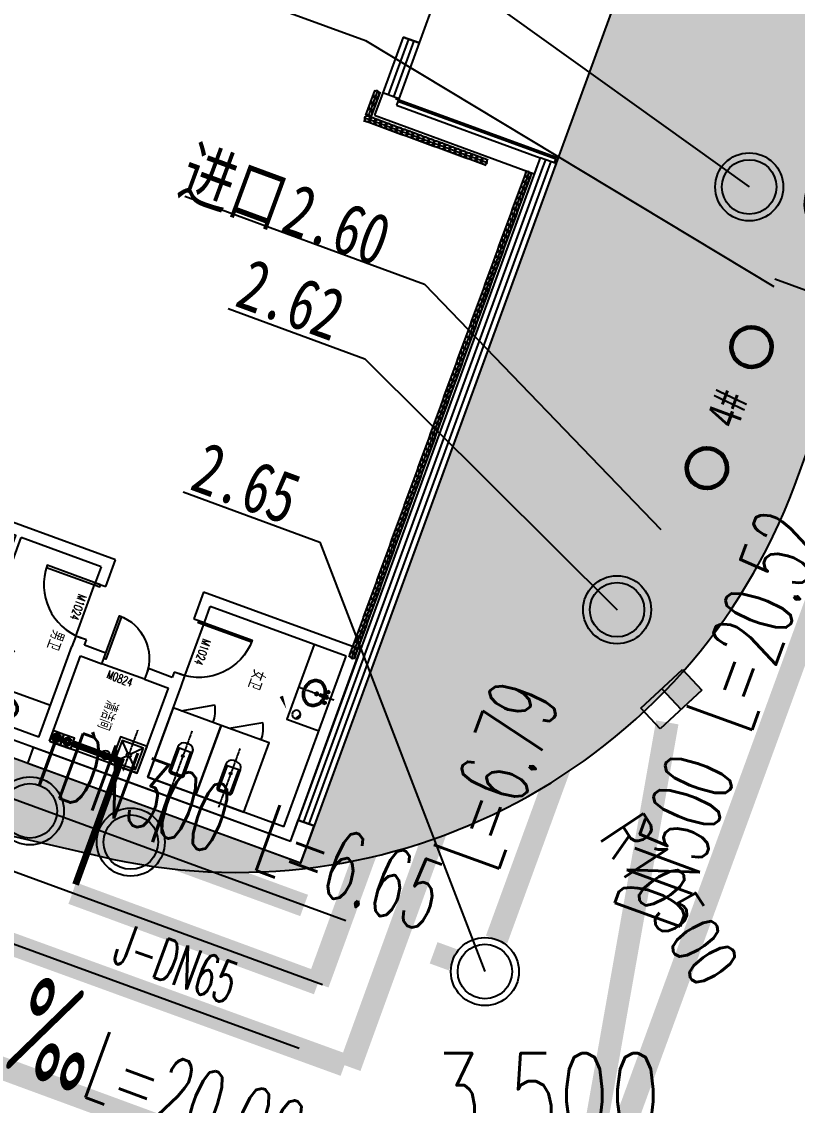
# Model space of a CAD drawing. Extents: x -111898 to 889894, y -2 to 1194865.
# Drawn here: x 646713 to 660393, y 741562 to 760664 of the extents above; entities that cross this region are included whole.
import ezdxf

# ---------------------------------------------------------------- set-up
doc = ezdxf.new("R2010")
doc.units = 0
doc.header["$LTSCALE"] = 10
doc.header["$MEASUREMENT"] = 0
for name, pattern in [('10平面$1$DOTE', [2.4200000000000004, 2, -0.2, 0.02, -0.2]), ('CONTINOUS', [0]), ('DASH', [0.35, 0.25, -0.1]), ('DOTE', [2.4200000000000004, 2, -0.2, 0.02, -0.2])]:
    doc.linetypes.add(name, pattern=pattern)
doc.layers.get('Defpoints').update_dxf_attribs({"color": 210})
for name, color, linetype in [('0-WALL', 252, 'Continuous'), ('1-单体污水', 50, 'Continuous'), ('10平面$0$A-HRAIL', 173, 'Continuous'), ('10平面$1$A-AXIS-DOTE', 14, '10平面$1$DOTE'), ('A-AXIS-DOTE', 14, 'DOTE'), ('A-AXIS-SYMB', 3, 'Continuous'), ('A-HRAIL', 173, 'Continuous'), ('A-LIN-V', 9, 'Continuous'), ('A-TEXT', 61, 'Continuous'), ('A-WC', 223, 'Continuous'), ('A-WINDOW', 140, 'Continuous'), ('AS-WALL', 40, 'Continuous'), ('EQUIP_消火栓', 7, 'Continuous'), ('FM_ZF消防', 1, 'Continuous'), ('Gps-ZF雨水', 4, 'TG_Y'), ('TEXT_污水', 2, 'Continuous'), ('TEXT_给水', 3, 'Continuous'), ('TEXT_雨水', 4, 'Continuous'), ('TWT_雨水口', 4, 'Continuous'), ('WALL', 252, 'Continuous'), ('WELL_污水', 2, 'Continuous'), ('建-门', 4, 'Continuous'), ('建-门窗编号', 7, 'Continuous'), ('污水标高', 2, 'Continuous')]:
    doc.layers.add(name, color=color, linetype=linetype)
for name, color, linetype, lineweight in [('GPS-ZF污水', 2, 'TG_W', 60), ('GPS-ZF消防', 1, 'TG_X', 60), ('GPS-ZF给水', 3, 'TG_J', 60), ('LG-ZF污水', 2, 'Continuous', 60), ('LG-ZF给水', 3, 'Continuous', 60)]:
    doc.layers.add(name, color=color, linetype=linetype, lineweight=lineweight)
doc.styles.add('-宋体', font='', dxfattribs={"width": 0.75})
doc.styles.add('_TCH_DIM', font='SIMPLEX.shx', dxfattribs={"width": 0.75, "bigfont": 'hztxt.shx'})
doc.styles.add('_TCH_DIM_T3', font='SIMPLEX', dxfattribs={"width": 0.7058823529411765, "bigfont": 'GBCBIG'})
doc.styles.add('_TCH_WINDOW', font='SIMPLEX', dxfattribs={"height": 3.5, "bigfont": 'GBCBIG'})
doc.styles.add('_TWT_PIPEDN', font='SIMPLEX', dxfattribs={"width": 0.6, "height": 3, "bigfont": 'HZTXT'})
doc.styles.add('A-STANDARD', font='SIMPLEX', dxfattribs={"bigfont": 'GBCBIG'})
doc.styles.add('A-WIN-LABEL', font='SIMPLEX', dxfattribs={"bigfont": 'GBCBIG'})
doc.styles.add('TG_LINETYPE', font='SIMPLEX', dxfattribs={"width": 0.8, "height": 3.5, "bigfont": 'HZTXT'})
doc.styles.get('-宋体').set_extended_font_data('SimSun')
doc.linetypes.add('TG_J', pattern='A,2,-0.3,["J",TG_LINETYPE,S=0.1,R=0,X=-0.23,Y=-0.15],0', length=2.3)
doc.linetypes.add('TG_W', pattern='A,2,-0.3,["W",TG_LINETYPE,S=0.1,R=0,X=-0.23,Y=-0.15],0', length=2.3)
doc.linetypes.add('TG_WX', pattern='A,3,-0.6,["WX",TG_LINETYPE,S=0.1,R=0,X=-0.52,Y=-0.15],0', length=3.6)
doc.linetypes.add('TG_X', pattern='A,5,-0.3,["X",TG_LINETYPE,S=0.1,R=0,X=-0.23,Y=-0.15],0', length=5.3)
doc.linetypes.add('TG_Y', pattern='A,2,-0.3,["Y",TG_LINETYPE,S=0.1,R=0,X=-0.25,Y=-0.15],0', length=2.3)
doc.dimstyles.new('_TCH_ARCH&&450', dxfattribs={"dimtxt": 1338.75, "dimasz": 450, "dimexe": 450, "dimexo": 450, "dimgap": 568.1250000000001, "dimtad": 1, "dimdec": 1, "dimlfac": 0.001, "dimzin": 0, "dimdsep": 46, "dimtxsty": '_TCH_DIM_T3', "dimblk": 'ARCHTICK', "dimcen": 0.09, "dimclrt": 7, "dimazin": 2, "dimtfac": 1, "dimtdec": 1, "dimtix": 1, "dimtmove": 2, "dimatfit": 3, "dimfxl": 0, "dimtolj": 1, "dimtzin": 0, "dimarcsym": 0})

# ---------------------------------------------------------------- blocks, each defined once
blk = doc.blocks.new('清洁间')
at = {"layer": 'A-AXIS-DOTE', "linetype": 'DASH'}
blk.add_lwpolyline([(2044570.960510334, 1694019.783519612), (2045330.960510334, 1694019.783519612)], dxfattribs=at)
at = {"layer": 'A-WC'}
for points in [[(2045106.132982434, 1693769.783519275), (2045106.132982434, 1694269.783519275), (2044606.132982434, 1694269.783519275), (2044606.132982434, 1693769.783519275)], [(2045056.132982434, 1693819.783519275), (2045056.132982434, 1694219.783519275), (2044656.132982434, 1694219.783519275), (2044656.132982434, 1693819.783519275)]]:
    blk.add_lwpolyline(points, close=True, dxfattribs=at)
for points in [[(2044827.848711186, 1694048.067790522), (2044656.132982434, 1694219.783519275)], [(2044884.417253681, 1694048.067790522), (2045056.132982434, 1694219.783519275)], [(2044656.132982434, 1693819.783519275), (2044827.848711186, 1693991.499248027)], [(2045056.132982434, 1693819.783519275), (2044884.417253681, 1693991.499248027)]]:
    blk.add_lwpolyline(points, dxfattribs=at)
blk.add_circle((2044856.132982434, 1694019.783519275), 40.00000000000001, dxfattribs=at)
blk = doc.blocks.new('厕卫')
at = {"layer": 'A-AXIS-DOTE', "linetype": 'DASH'}
blk.add_line((50, -823.114372253418), (50, 271.885627746582), dxfattribs=at)
at = {"layer": 'A-WC'}
for p, q in [((-59.78343963623047, -40), (-59.78343963623047, -469.6564288139343)), ((149.7834396362305, -30), (-49.78343963623047, -30)), ((159.7834396362305, -469.6564288139343), (159.7834396362305, -40)), ((189.7834396362305, -469.6564288139343), (-89.78343963623047, -469.6564288139343)), ((350, -1097.23339176178), (-169.6152420043945, -1397.23339176178))]:
    blk.add_line(p, q, dxfattribs=at)
blk.add_lwpolyline([(-400, 202.7666082382202), (-400, -1097.23339176178), (500, -1097.23339176178), (500, 202.7666082382202)], close=True, dxfattribs=at)
blk.add_lwpolyline([(189.7834396362305, -40, 0.4142135623730951), (149.7834396362305, 0), (-49.78343963623047, 0, 0.4142135623730951), (-89.78343963623047, -40), (-89.78343963623047, -479.6564288139343, 0.4142135623730951), (20.21656036376953, -589.6564288139343), (79.78343963623047, -589.6564288139343, 0.4142135623730903), (189.7834396362305, -479.6564288139343)], format="xyb", close=True, dxfattribs=at)
blk.add_circle((50, -358.6146011352539), 20, dxfattribs=at)
for centre, radius, start, end in [((-49.78343963623047, -40), 10, 90, 180), ((149.7834396362305, -40), 10, 0, 90), ((350, -1097.23339176178), 599.9999999999995, 180, 209.9998831151044)]:
    blk.add_arc(centre, radius, start, end, dxfattribs=at)
for p in [(50, 0), (50, -358.6146011352539)]:
    blk.add_point(p, dxfattribs=at)
blk = doc.blocks.new('$lvtry$00000224')
at = {"color": 0}
for p, q in [((-362.5000001189765, -1.369509844441253e-06), (-362.5000001189765, -300.0000013695098)), ((-337.5000001189765, -1.369509845972061e-06), (-362.5000001189765, -1.369509844441253e-06)), ((-337.5000001189765, -1.369509845972061e-06), (-337.5000001189765, -300.0000013695098)), ((337.4999998810235, -1.369509844441253e-06), (337.4999998810235, -300.0000013695098)), ((362.4999998810235, -1.369509845972061e-06), (337.4999998810235, -1.369509844441253e-06)), ((362.4999998810235, -1.369509845972061e-06), (362.4999998810235, -300.0000013695098)), ((-337.5000001189765, -300.0000013695098), (-362.5000001189765, -300.0000013695098)), ((362.4999998810235, -300.0000013695098), (337.4999998810235, -300.0000013695098))]:
    blk.add_line(p, q, dxfattribs=at)
at = {"color": 0, "elevation": 1e-08}
blk.add_lwpolyline([(-205, -130.6921668672003), (-205, 0), (205, 0), (205, -130.6921668676659, 0.2680681872429386), (50.76696929242462, -263.4628327437676, -0.3177651244820785), (-5.727633833885193e-08, -299.6467267489061, -0.3177651238976431), (-50.76696929195896, -263.4628327442333, 0.2680681872434905)], format="xyb", close=True, dxfattribs=at)
at = {"color": 0}
blk.add_circle((0, -181.622158779297, 1e-08), 20, dxfattribs=at)
for centre, radius, start, end in [((-152.1659696591087, -115.0054347957484, 1e-08), 10, 114.1083874687021, 248.1393961379835), ((5.09339536074549, -466.4251228258945, 1e-08), 395.0016948295107, 66.66751465096227, 114.1083874687021), ((-242.8073158459738, -340.9316236418672, 1e-08), 233.4306809856922, 19.26394190434416, 68.13939613798351), ((242.8073158459738, -340.9316236418672, 1e-08), 233.4306809856917, 110.4941076083355, 160.7360580956559), ((157.579544424545, -112.9081085743383, 1e-08), 10, 290.4941076083355, 66.66751465096227), ((0.2095041857101023, -256, 1e-08), 23.99999999999859, 199.2639419043441, 269.499839251993), ((-0.2095041857101023, -256, 1e-08), 24.00000000000079, 270.500160748007, 340.7360580956558)]:
    blk.add_arc(centre, radius, start, end, dxfattribs=at)
blk.add_point((0, -181.622158779297, 1e-08), dxfattribs=at)
at = {"layer": 'A-AXIS-DOTE'}
blk.add_lwpolyline([(-1.327134668827057e-07, 152.6724720913917), (-1.327134668827057e-07, -367.3275279086083)], dxfattribs=at)
blk = doc.blocks.new('小便器')
at = {"layer": 'A-WC', "xscale": -1, "rotation": 89.99999999999999}
blk.add_blockref('$lvtry$00000224', (2044606.132980346, 1695653.609367371), dxfattribs=at)
blk = doc.blocks.new('45345')
at = {"layer": 'A-WC'}
h = blk.add_hatch(dxfattribs=at)
h.set_pattern_fill('ANSI31', color=256, scale=10, angle=7.69694232914171e-13)
h.set_pattern_definition([(30.00000000072439, (40598742844.53468, 3385776346.450553), (-7.937500000173811, 13.74815328497761), [])])
edge = h.paths.add_edge_path()
edge.add_arc((40598742441.34776, 3385774511.717568), 50, 0, 360)
blk.add_circle((40598742441.34776, 3385774511.717568), 50, dxfattribs=at)
blk = doc.blocks.new('343243')
at = {"layer": '10平面$1$A-AXIS-DOTE'}
blk.add_lwpolyline([(-137039.1845359175, 783549.9999155595), (-137039.1845291465, 784209.9999155595)], dxfattribs=at)
at = {"layer": 'A-WC'}
for p, q in [((-137084.2437445717, 783874.9999160218), (-136994.125320595, 783874.9999150973)), ((-137070.6291553337, 783706.5430113167), (-137055.8879810546, 783814.2154559261)), ((-137064.1845347106, 783667.647857158), (-137055.8879810546, 783814.2154559261)), ((-137056.3608064828, 783804.1132499352), (-137022.0082601383, 783804.1132495828)), ((-137055.8879810546, 783814.2154559261), (-137022.4810853592, 783814.2154555834)), ((-137039.1845330456, 783829.9407035712), (-137039.1845321211, 783920.0591275479)), ((-137014.1845347106, 783667.6478566449), (-137022.4810853592, 783814.2154555834)), ((-137007.7399132893, 783706.5430106715), (-137022.4810853592, 783814.2154555834)), ((-137175.6989661359, 783693.99991696), (-137102.6701027446, 783693.9999162109)), ((-137139.1845348148, 783657.4854848898), (-137139.1845340656, 783730.5143482811)), ((-137064.1845347106, 783667.647857158), (-137070.6291553337, 783706.5430113167)), ((-137064.1845347106, 783667.647857158), (-137014.1845347106, 783667.6478566449)), ((-137063.069927619, 783687.3385976467), (-137015.2991413982, 783687.3385971566)), ((-137014.1845347106, 783667.6478566449), (-137007.7399132893, 783706.5430106715)), ((-136975.6989661359, 783693.9999149082), (-136902.6701027446, 783693.9999141591)), ((-136939.1845348148, 783657.485482838), (-136939.1845340656, 783730.5143462293))]:
    blk.add_line(p, q, dxfattribs=at)
for points in [[(-137068.5861527328, 783721.4655052931, -0.05503366445282638), (-137132.052788923, 783734.964308203, -0.0888493983857469), (-137208.3990421116, 783776.3516643569, -0.1049875008758899), (-137263.2745701811, 783843.1668952166, -0.1201703710503755), (-137282.0112499413, 783919.9999180507, -0.120170371050088), (-137263.2745686047, 783996.8329405003, -0.1049875008761855), (-137208.3990391642, 784063.6481702342, -0.08884939838595049), (-137132.0527851261, 784105.0355248217, -0.08005155327522542), (-137039.1845300698, 784119.9999155595, -0.08005155327514211)], [(-137064.5138742414, 783751.2102306456, -0.05606644776381915), (-137122.6293239315, 783763.445851482, -0.08884939838590888), (-137189.6757487428, 783799.7917643017, -0.1049875008761085), (-137236.6424184022, 783856.9773438561, -0.1201703710500949), (-137252.0112499413, 783919.9999177429, -0.1201703710501435), (-137236.642417109, 783983.0224913144, -0.1049875008761313), (-137189.6757462764, 784040.2080699052, -0.08884939838588762), (-137122.6293207193, 784076.5539813492, -0.08005155327528395), (-137039.1845303776, 784089.9999155595, -0.08005155327526944)], [(-137039.1845300698, 784119.9999155595, -0.08005155327514211), (-136946.3162753206, 784105.0355229162, -0.08884939838606445), (-136869.9700221316, 784063.6481667622, -0.1049875008760499), (-136815.0944940622, 783996.8329359024, -0.120170371050193), (-136796.357814302, 783919.9999130684, -0.1201703710501875), (-136815.0944956387, 783843.1668906187, -0.1049875008760622), (-136869.9700250791, 783776.3516608849, -0.08884939838584911), (-136946.316279117, 783734.9643062975, -0.05503366445274368), (-137009.7829155841, 783721.4655046898, -0.0800515532754416)], [(-137039.1845303776, 784089.9999155595, -0.08005155327526944), (-136955.7397403118, 784076.5539796371, -0.0888493983858896), (-136888.6933155005, 784040.2080668174, -0.1049875008761153), (-136841.7266458411, 783983.022487263, -0.1201703710501367), (-136826.357814302, 783919.9999133762, -0.1201703710501367), (-136841.7266471343, 783856.9773398046, -0.1049875008761155), (-136888.6933179669, 783799.7917612139, -0.08884939838591054), (-136955.7397435241, 783763.4458497699, -0.05606644776380701), (-137013.8551934652, 783751.2102301259, -0.08005155327530532)]]:
    blk.add_lwpolyline(points, format="xyb", dxfattribs=at)
for centre, radius in [((-137039.1845325833, 783874.9999155595), 30), ((-137039.1845325833, 783874.9999155595), 20), ((-137139.1845344402, 783693.9999165855), 25), ((-137139.1845344402, 783693.9999165855), 15), ((-136939.1845344402, 783693.9999145336), 25), ((-136939.1845344402, 783693.9999145336), 15)]:
    blk.add_circle(centre, radius, dxfattribs=at)
for centre, start, end in [((-137040.368334685, 783694.7285667062), 80.52522821089455, 279.4747706136177), ((-137038.0007341804, 783694.7285666818), 260.5252282108945, 99.47477061338024)]:
    blk.add_arc(centre, 7.191400878313289, start, end, dxfattribs=at)
blk = doc.blocks.new('*U6293')
at = {"color": 0}
blk.add_lwpolyline([(500, 0), (499.9999999999999, 1000), (459.9999999999999, 1000), (460, 0)], close=True, dxfattribs=at)
blk.add_arc((500, 0), 1000, 90, 180, dxfattribs=at)
blk = doc.blocks.new('*U6292')
at = {"color": 0, "xscale": 0.001, "yscale": 0.001, "zscale": 0.001}
blk.add_blockref('*U6293', (0, 0), dxfattribs=at)
blk = doc.blocks.new('*U6295')
at = {"color": 0}
blk.add_lwpolyline([(400, 0), (399.9999999999999, 800), (359.9999999999999, 800), (360, 0)], close=True, dxfattribs=at)
blk.add_arc((400, 0), 800, 90, 180, dxfattribs=at)
blk = doc.blocks.new('*U6294')
at = {"color": 0, "xscale": 0.00125, "yscale": 0.00125, "zscale": 0.00125}
blk.add_blockref('*U6295', (0, 0), dxfattribs=at)
blk = doc.blocks.new('G$CA7A27C8F')
at = {"layer": 'A-AXIS-DOTE'}
blk.add_lwpolyline([(2222.231308657676, -4362.886692044791), (1702.231308657676, -4362.886692044907)], dxfattribs=at)
at = {"layer": 'A-AXIS-SYMB'}
for points in [[(-426.2496871948242, 1047.113311767578, 0, 0, 0), (103.7503128051758, 1517.113311767578, 0, 64.00000000000001, 0), (-75.81472563242, 1357.876390888955, 0, 0, 0)], [(1309.565780897043, -1862.886688232422, 0, 0, 0), (1839.565780897043, -1392.886688232422, 0, 64.00000000000001, 0), (1660.000742459447, -1552.123609111045, 0, 0, 0)], [(363.7503128051758, -3082.886688232422, 0, 0, 0), (979.5657808970427, -3472.886688232422, 0, 64.00000000000001, 0), (776.8067526002984, -3344.478057509405, 0, 0, 0)]]:
    blk.add_lwpolyline(points, format="xyseb", dxfattribs=at)
at = {"layer": 'A-LIN-V'}
blk.add_line((2069.565788269159, 2187.11330986247), (-1130.434211730841, 2187.113309860972), dxfattribs=at)
at = {"layer": 'A-WC'}
for p, q in [((1469.585966636543, -3912.886690138839), (1469.560478822328, -2412.883340159431)), ((2069.558835196891, -4700.386692031054), (1769.558835196891, -4700.38669203117)), ((1769.558835196891, -4700.38669203117), (1769.558835196891, -4725.38669203117)), ((2069.558835196891, -4725.386692031054), (1769.558835196891, -4725.38669203117)), ((2069.558835196891, -4700.386692031054), (2069.558835196891, -4725.386692031054))]:
    blk.add_line(p, q, dxfattribs=at)
blk.add_lwpolyline([(-1130.434211730957, 1587.113309862791), (269.5657882689266, 1587.132366135484), (269.5657882688101, 2187.113309861859), (269.5657882688101, 2187.113309861859)], dxfattribs=at)
at = {"layer": 'A-WC', "elevation": 1e-08}
blk.add_lwpolyline([(1938.866669699084, -4567.886691912077), (2069.558836566284, -4567.886691912077), (2069.558836566168, -4157.886691912077), (1938.866669698502, -4157.886691912077, -0.2680681872429386), (1806.096003822517, -4312.119722619769, 0.3177651244820785), (1769.912109817378, -4362.88669196947, 0.3177651238976431), (1806.096003822051, -4413.653661204153, -0.2680681872434905)], format="xyb", close=True, dxfattribs=at)
at = {"layer": 'A-WC'}
blk.add_circle((1887.936677786987, -4362.886691912077, 1e-08), 20, dxfattribs=at)
for centre, radius, start, end in [((1728.627212924301, -4120.07937606622, 1e-08), 233.4306809856917, 289.2639419035189, 339.5058923854243), ((1956.650727991946, -4205.307147487532, 1e-08), 10, 23.3324853471615, 159.5058923854243), ((1603.13371374039, -4357.793296551448, 1e-08), 395.0016948295107, 335.8916125320589, 23.3324853471615), ((1813.558836566284, -4363.096196097904, 1e-08), 24.00000000000079, 109.263941903519, 179.4998392519348), ((1813.558836566284, -4362.677187726484, 1e-08), 23.99999999999859, 180.5001607480652, 250.736058096481), ((1728.627212924417, -4605.694007758168, 1e-08), 233.4306809856922, 21.86060386124268, 70.73605809648107), ((1954.553401770536, -4515.052661571186, 1e-08), 10, 201.8606038612427, 335.8916125320589)]:
    blk.add_arc(centre, radius, start, end, dxfattribs=at)
blk.add_point((1887.936677786987, -4362.886691912077, 1e-08), dxfattribs=at)
at = {"layer": 'AS-WALL'}
for p, q in [((-1330.434211730957, 2387.113311745808), (-1330.434211730957, 2287.113309863809)), ((-1130.434211730957, 2387.113311745808), (-1330.434211730957, 2387.113311745808)), ((-1130.434211730957, 2387.113311745808), (-1130.434211730959, 2387.113309863832)), ((2069.565788269034, 2387.113309865038), (-1130.434211730959, 2387.113309863832)), ((2069.565788269043, 2387.11331174511), (2069.565788269034, 2387.113309865038)), ((2269.565788269043, 2387.11331174511), (2069.565788269043, 2387.11331174511)), ((2269.565788269043, 2387.11331174511), (2269.565788269043, 2287.11330986509)), ((-1330.434211730957, 2287.113309863797), (-1330.434211730595, -562.8866901398067)), ((2069.565788269047, 2187.113309865038), (-1130.434211730944, 2187.113309863832)), ((-1130.434211730944, 2187.113309863832), (-1130.434211730621, -362.8866901397342)), ((2069.565788269047, 2187.113309865038), (2069.565788269155, -362.8866901385288)), ((2269.565788269043, 2287.11330986509), (2269.565788269159, -462.8866901386064)), ((-830.4342117309934, -362.886690139625), (-1130.434211730621, -362.8866901397342)), ((-830.4342117309205, -562.8866901396246), (-830.4342117309934, -362.886690139625)), ((369.5657882692394, -362.8866901391885), (169.5657882690066, -362.8866901392612)), ((169.5657882690066, -362.8866901392612), (169.5657882690793, -562.886690139261)), ((2069.565788269155, -362.8866901385288), (369.565788269237, -362.8866901391885)), ((-1330.434211730595, -562.8866901398067), (-830.4342117309205, -562.8866901396246)), ((169.5657882690793, -562.886690139261), (269.5657882692759, -562.8866901392246)), ((269.5657882692759, -562.8866901392246), (269.5657882692759, -1012.886690139072)), ((469.5657882692756, -1012.886690139072), (469.5657882692756, -562.8866901391494)), ((2069.565788269166, -562.8866901385286), (469.5657882692756, -562.8866901391494)), ((2069.565788269166, -562.8866901385286), (2069.565788269269, -2212.886690138645)), ((2269.565788269159, -462.8866901384899), (2269.565788269276, -2312.886690138606)), ((269.5657882692759, -1012.886690139072), (469.5657882692756, -1012.886690139072)), ((469.5657882692757, -1812.886690139072), (269.5657882692759, -1812.886690139072)), ((269.5657882692759, -1812.886690139072), (269.5657882692759, -2212.886690139341)), ((469.5657882692757, -2212.886690139266), (469.5657882692757, -1812.886690139072)), ((-1330.434211730724, -2212.886690139923), (-1330.434211730724, -3962.886692041531)), ((-830.4342117307602, -2212.886690139741), (-1330.434211730724, -2212.886690139923)), ((-830.4342117306874, -2412.886690139741), (-830.4342117307602, -2212.886690139741)), ((269.5657882692759, -2212.886690139341), (169.5657882692395, -2212.886690139378)), ((169.5657882692395, -2212.886690139378), (169.5657882693123, -2412.886690139378)), ((2069.565788269269, -2212.886690138645), (469.5657882692757, -2212.886690139266)), ((-1130.434211730724, -2412.886690139851), (-1130.434211730724, -3912.886692041497)), ((-1130.434211730724, -2412.886690139851), (-830.4342117306874, -2412.886690139741)), ((169.5657882693123, -2412.886690139378), (369.5657882693122, -2412.886690139305)), ((2069.565788269167, -2412.886690138645), (369.5657882693146, -2412.886690139305)), ((2069.565788269167, -2412.886690138645), (2069.565788269273, -3912.886692041564)), ((2269.565788269159, -2312.886690138606), (2269.565788269276, -3962.886692041531)), ((-1330.434211730724, -3962.886692041531), (-1330.434211730724, -7212.886692047624)), ((169.5657882678611, -3912.886692041036), (-1130.434211730724, -3912.886692041497)), ((169.5657882678965, -4012.886692041036), (169.5657882678611, -3912.886692041036)), ((2069.565788269273, -3912.886692041564), (1469.567178525713, -3912.886692041764)), ((1469.567178525746, -4012.886692041764), (1469.567178525713, -3912.886692041764)), ((2269.565788269276, -3962.886692041531), (2269.565788269396, -7212.886692046269)), ((169.5657882678965, -4012.886692041036), (-1130.434211730724, -4012.886692041496)), ((-1130.434211730724, -4012.886692041496), (-1130.434211730724, -7012.886692047547)), ((2069.565788269278, -4012.886692041563), (1469.567178525746, -4012.886692041764)), ((2069.565788269278, -4012.886692041563), (2069.565788269389, -7012.886692046342)), ((2069.565788269389, -7012.886692046342), (-1130.434211730724, -7012.886692047547)), ((2269.565788269396, -7212.886692046269), (-1330.434211730724, -7212.886692047624))]:
    blk.add_line(p, q, dxfattribs=at)
at = {"layer": '建-门'}
for p, q in [((169.5657882690066, -362.8866901392612), (-830.4342117309934, -362.8866901396249)), ((469.5657882692758, -1012.886690139072), (469.5657882692756, -1812.886690139072)), ((169.5657882693122, -2412.886690139378), (-830.4342117306878, -2412.886690139741))]:
    blk.add_line(p, q, dxfattribs=at)
for name, p, rotation in [('厕卫', (1865.893075353233, 1037.293541909545), 270), ('厕卫', (1865.893075353117, 137.2935419095447), 270), ('厕卫', (-927.667603493901, -4512.886692039785), 90), ('小便器', (2046675.691816469, 1690590.722675994), 180), ('厕卫', (-927.6676034936681, -5412.886692039785), 90), ('小便器', (2046675.69181647, 1689890.722675993), 180), ('厕卫', (-927.6676034934353, -6312.886692039669), 90), ('小便器', (2046675.691816471, 1689190.722675993), 180)]:
    blk.add_blockref(name, p, dxfattribs=dict(rotation=rotation))
at = {"layer": 'A-HRAIL', "rotation": 180}
blk.add_blockref('清洁间', (2046675.698791505, 1693206.896848202), dxfattribs=at)
at = {"layer": 'A-LIN-V', "xscale": -1.5, "yscale": 1.5, "zscale": 1.5}
for p in [(60898113796.5004, -5078660050.292404), (60898115621.07091, -5078662966.917957), (60898115231.50041, -5078665547.58466)]:
    blk.add_blockref('45345', p, dxfattribs=at)
at = {"layer": 'A-WINDOW'}
for p, rotation in [((-137369.6187464414, 785804.7611686691), 180), ((785699.5722886986, 133876.2995207682), 90)]:
    blk.add_blockref('343243', p, dxfattribs=dict(at, rotation=rotation))
at = {"layer": '建-门'}
ref = blk.add_blockref('*U6292', (-330.434211730957, -462.8866901394431), dxfattribs=dict(at, xscale=1000, yscale=-1000, zscale=199.9999999999999, rotation=180.0000000000208))
ref.add_attrib('A', 'M1024', (-563.7496871947972, -287.2616882325083), dxfattribs={"layer": '建-门窗编号', "ltscale": 500, "height": 148.75, "style": 'A-WIN-LABEL', "width": 0.7058823529411765})
ref = blk.add_blockref('*U6294', (369.5657882692758, -1412.886690139072), dxfattribs=dict(at, xscale=800, yscale=-800, zscale=199.9999999999998, rotation=270))
ref.add_attrib('A', 'M0824', (681.4407882692758, -1660.386690139072), dxfattribs={"layer": '建-门窗编号', "ltscale": 500, "height": 148.75, "rotation": 90, "style": 'A-WIN-LABEL', "width": 0.7058823529411765})
ref = blk.add_blockref('*U6292', (-330.4342117307242, -2312.88669013956), dxfattribs=dict(at, xscale=1000, yscale=1000, zscale=200, rotation=180.0000000000208))
ref.add_attrib('A', 'M1024', (-553.7496871947972, -2617.261688232508), dxfattribs={"layer": '建-门窗编号', "ltscale": 500, "height": 148.75, "style": 'A-WIN-LABEL', "width": 0.7058823529411765})
at = {"layer": 'A-TEXT', "style": '_TCH_WINDOW'}
for s, p in [('女卫', (-371.5466664809501, 733.3325865268707)), ('清洁间', (1027.988727568183, -1514.808425423806)), ('男卫', (191.0177637401503, -2836.155645797728))]:
    blk.add_text(s, height=231.4893617021278, dxfattribs=at).set_placement(p)
blk = doc.blocks.new('4#')
at = {"layer": 'GPS-ZF污水', "linetype": 'CONTINOUS', "const_width": 150}
blk.add_lwpolyline([(-20410.67418328507, 40023.72065235346), (-15610.67418328507, 40023.72065235346), (-15610.67418328507, 42123.72065235346), (-20410.67418328507, 42123.72065235346), (-20410.67418328507, 40023.72065235346)], dxfattribs=at)
at = {"layer": 'GPS-ZF污水', "linetype": 'CONTINOUS'}
for centre in [(-19022.24615546686, 41073.72065235346), (-16747.30680703113, 41073.72065235346)]:
    blk.add_ellipse(centre, major_axis=(352.6904729727191, -8.790351341670155), ratio=0.9999999999902313, start_param=3.166511194156282, end_param=9.449696501335868, dxfattribs=at)
at = {"layer": 'GPS-ZF污水', "linetype": 'CONTINOUS', "style": '-宋体', "width": 0.75}
blk.add_text('4#', height=604.2194092827003, dxfattribs=at).set_placement((-18212.9253522713, 40803.8970709756))
blk = doc.blocks.new('10平面$0$99平面图例外参$0$$LinePat$圆环')
for points in [[(3.637978807091713e-12, 150.0000000000018), (300.0000000000036, 150.0000000000018)], [(3.637978807091713e-12, 1.818989403545856e-12), (300.0000000000036, 1.818989403545856e-12)], [(3.637978807091713e-12, -149.9999999999982), (300.0000000000036, -149.9999999999982)]]:
    blk.add_lwpolyline(points)
at = {"color": 0}
blk.add_circle((150.0000000000036, 1.818989403545856e-12), 150, dxfattribs=at)
blk = doc.blocks.new('$TWTSYS$00000376')
for radius in [0.5, 0.4]:
    blk.add_circle((0, 0, 1e-08), radius)
blk = doc.blocks.new('_ArchTick')
at = {"color": 0, "linetype": 'ByBlock', "const_width": 0.4}
blk.add_lwpolyline([(-0.5, -0.5), (0.5, 0.5)], dxfattribs=at)
blk = doc.blocks.new('*D8422')
at = {"layer": 'Defpoints', "color": 0, "transparency": 16777216}
for p in [(645762.8515069819, 747251.8384058881), (652853.9168314815, 744661.0457409605), (652442.109618652, 743533.9189404235)]:
    blk.add_point(p, dxfattribs=at)
at = {"layer": 'FM_ZF消防', "color": 0, "lineweight": -2, "transparency": 16777216}
for p, q in [((652431.2442820179, 744815.473445502), (645340.1789575183, 747406.2661104295)), ((645351.0442941524, 746124.7116053511), (645762.8515069819, 747251.8384058881)), ((652019.4370691885, 743688.346644965), (644928.3717446888, 746279.1393098925))]:
    blk.add_line(p, q, dxfattribs=at)
at = {"layer": 'FM_ZF消防', "color": 0, "lineweight": -2, "transparency": 16777216, "xscale": 450, "yscale": 450, "zscale": 450}
for p, rotation in [((645762.8515069819, 747251.8384058881), 69.92971098999065), ((645351.0442941524, 746124.7116053511), 249.9297109899906)]:
    blk.add_blockref('_ArchTick', p, dxfattribs=dict(at, rotation=rotation))
at = {"layer": 'FM_ZF消防', "color": 7, "transparency": 16777216, "insert": (644394.5983895425, 747112.9511931088), "char_height": 1338.75, "attachment_point": 5, "rotation": 69.9297109899895, "style": '_TCH_DIM_T3'}
blk.add_mtext('\\A1;1.2', dxfattribs=at)
blk = doc.blocks.new('*D8423')
at = {"layer": 'Defpoints', "color": 0, "transparency": 16777216}
for p in [(645351.0442941524, 746124.7116053512), (652442.1096186521, 743533.9189404235), (652030.3024065909, 742406.7921419896)]:
    blk.add_point(p, dxfattribs=at)
at = {"layer": 'FM_ZF消防', "color": 0, "lineweight": -2, "transparency": 16777216}
for p, q in [((652019.4370691886, 743688.346644965), (644928.3717446888, 746279.1393098928)), ((644939.2370820913, 744997.5848069174), (645351.0442941524, 746124.7116053512)), ((651607.6298571273, 742561.2198465312), (644516.5645326277, 745152.012511459))]:
    blk.add_line(p, q, dxfattribs=at)
at = {"layer": 'FM_ZF消防', "color": 0, "lineweight": -2, "transparency": 16777216, "xscale": 450, "yscale": 450, "zscale": 450}
for p, rotation in [((645351.0442941524, 746124.7116053512), 69.92971098998893), ((644939.2370820913, 744997.5848069174), 249.9297109899889)]:
    blk.add_blockref('_ArchTick', p, dxfattribs=dict(at, rotation=rotation))
at = {"layer": 'FM_ZF消防', "color": 7, "transparency": 16777216, "insert": (641422.0185084227, 746921.4286750542), "char_height": 1338.75, "attachment_point": 5, "rotation": 69.9297109899895, "style": '_TCH_DIM_T3'}
blk.add_mtext('\\A1;1.2', dxfattribs=at)
blk = doc.blocks.new('$TwtSys$00000385')
for p, q in [((-7.275957614183426e-12, 331.4491123446078), (-130.0000000000073, 331.4491123446078)), ((-7.275957614183426e-12, 331.4491123446078), (-7.275957614183426e-12, 130.7612679812282)), ((-7.275957614183426e-12, 331.4491123446078), (129.9999999999927, 331.4491123446078)), ((92.46217930607963, 92.46217930608145), (-92.46217930607963, -92.46217930608145))]:
    blk.add_line(p, q)
for start, end in [(314.9999999999263, 134.9999999999263), (134.9999999999263, 314.9999999999263)]:
    blk.add_arc((-7.275957614183426e-12, -7.275957614183426e-12), 130.761267981236, start, end)
at = {"color": 0}
for points in [[(-33.90529490958579, 126.5362832450082), (-126.5362832450264, 33.90529490956942), (33.90529490821791, 126.5362832436604), (-126.5362832436804, -33.90529490823246)], [(-92.63098833544791, 92.63098833542972), (-92.63098833544791, 92.63098833542972), (-33.90529490958579, 126.5362832450082), (-126.5362832450264, 33.90529490956942)], [(33.90529490821791, 126.5362832436604), (-126.5362832436804, -33.90529490823246), (92.63098833542608, 92.63098833542972), (-92.63098833544791, -92.63098833544427)]]:
    blk.add_solid(points, dxfattribs=at)
blk = doc.blocks.new('$TwtSys$00000424')
for p, q in [((-500, 250), (500, 250)), ((-500, -250), (-500, 250)), ((0, -250), (0, 250)), ((500, 250), (500, -250)), ((500, -250), (-500, -250))]:
    blk.add_line(p, q)
blk.add_solid([(0, 250), (500, 250), (0, -250), (500, -250)])

msp = doc.modelspace()

# ---------------------------------------------------------------- hatches: boundary and pattern name
at = {"layer": '0-WALL'}
h = msp.add_hatch(dxfattribs=at)
h.set_pattern_fill('草坪或沼泽', color=8, scale=400, angle=-0.2002566359973439)
h.set_pattern_definition([(359.7997433640027, (-824318.4315037844, 704905.547007917), (1605.582436069864, 1594.398018370558), [240, -48, 64, -48, 240, -960]), (359.7997433640027, (-824398.2632298586, 704953.8263224349), (1605.582436069864, 1594.398018370558), [160, -120, 240, -120, 160, -800]), (359.7997433640027, (-823836.0297703859, 705591.8651379333), (1605.582436069864, 1594.398018370558), [200, -80, 200, -1120]), (359.7997433640027, (-824634.9064412233, 705914.6592878089), (1605.582436069864, 1594.398018370558), [80, -160, 80, -1280]), (89.79974336400268, (-824474.9074177858, 705914.1000703559), (-1594.398018370558, 1605.582436069864), [143.9999999999999, -1456]), (89.79974336400268, (-823998.2656712648, 704952.4282678352), (-1594.398018370558, 1605.582436069864), [159.9999999999999, -1440]), (89.79974336400268, (-823596.0312352297, 705591.0263069854), (-1594.398018370558, 1605.582436069864), [159.9999999999999, -1440]), (44.79974336400269, (-823790.3228688356, 704935.7013820396), (5.59220884975889, 1599.99022725065), [160, -2102.7416992]), (134.7997433640026, (-824206.3203282473, 704937.1553562866), (-1599.99022725065, 5.59220884975889), [160, -2102.741699199999]), (63.23469218400269, (-823838.2946248171, 704943.8691028343), (5.59220893125007, 1599.990227220076), [160, -3417.7087632]), (75.76349989400268, (-823918.2661595461, 704952.1486643539), (5.592208906717815, 1599.990226980322), [159.9999999999999, -6436.969001599997]), (75.76349989400268, (-823516.0317235109, 705590.7466996894), (5.592208906717815, 1599.990226980322), [127.9999999999999, -6468.969001599997]), (75.76349989400268, (-824442.9076237795, 705913.9882301078), (5.592208906717815, 1599.990226980322), [112, -6484.969001599996]), (103.8359868340026, (-824078.2651829836, 704952.707878469), (5.592208790911286, 1599.990226980727), [160, -6436.9690016]), (103.8359868340026, (-823676.0307545778, 705591.3059200034), (5.592208790911286, 1599.990226980727), [128, -6468.9690016]), (103.8359868340026, (-824506.9072194216, 705914.2119125114), (5.592208790911286, 1599.990226980727), [112, -6484.969001599999]), (116.3647945640027, (-824158.2926564333, 704944.987541555), (5.592208209553519, 1599.990227222598), [159.9999999999999, -3417.706876319998])])
edge = h.paths.add_edge_path()
edge.add_arc((650511.6966318968, 756169.3901790367), 10500.95958867027, 256.5297361360057, 339.5133817856907)
edge.add_line((660348.5121073606, 752494.1739615188), (679697.0184168699, 805450.7225455032))
edge.add_arc((669857.3120417478, 809118.8253101096), 10501.18082145006, 339.5552594276493, 430.4701129851342)
edge.add_line((673367.8412928465, 819015.8442038284), (665666.2264017942, 821829.7072843299))
edge.add_arc((664733.0036616209, 818975.4397371993), 3002.956530078024, 71.8944816088094, 159.9065925788924)
edge.add_line((661912.825736511, 820007.1103652702), (676753.3286814573, 814584.9821718917))
edge.add_line((676753.3286814573, 814584.9821742759), (651633.064269531, 745830.1790841804))
edge.add_line((651633.064269531, 745830.1790798889), (636792.2403330687, 751252.4128707633))
edge.add_line((636792.2403330687, 751252.4128726707), (636463.0591425779, 750350.4544767127))
edge.add_arc((637878.0028681639, 749836.1003988967), 1505.531773620441, 160.0230061095464, 253.015376125595)
edge.add_line((637438.2143854978, 748396.2351173148), (648065.5960078123, 745957.3020457015))
at = {"layer": 'GPS-ZF给水'}
for points in [[(648457.6055064106, 747629.2132285677), (648478.195866394, 747685.569568737), (648534.5522065469, 747664.9792087331)], [(648457.6055064106, 747629.2132285677), (648513.9618465555, 747608.6228685745), (648534.5522065469, 747664.9792087331)]]:
    msp.add_hatch(color=256, dxfattribs=at).paths.add_polyline_path(points)

# ---------------------------------------------------------------- linework, layer by layer
at = {"layer": '0-WALL'}
msp.add_lwpolyline([(648065.5960078123, 745957.3020457015, 0.3787845087038603), (660348.5121073606, 752494.1739615188), (679697.0184168699, 805450.7225455032, 0.4188980193903414), (673367.8412928465, 819015.8442038284), (665666.2264017942, 821829.7072843299, 0.4040876973420625), (661912.825736511, 820007.1103652702), (676753.3286814573, 814584.9821742759), (651633.064269531, 745830.1790798889), (636792.2403330687, 751252.4128726707), (636463.0591425779, 750350.4544767127, 0.4295944692160906), (637438.2143854978, 748396.2351173148)], format="xyb", close=True, dxfattribs=at)
msp.add_lwpolyline([(658594.3288950804, 742985.6263498054, 0, 0, 0), (656201.4187388304, 746638.0703638778, 198, 0, 0), (655872.6097559812, 747139.9514764533, 0, 0, 0)], format="xyseb", dxfattribs=at)
at = {"layer": '1-单体污水', "const_width": 60}
for points in [[(647311.6042093777, 747989.3604514338), (647022.995116699, 747199.4300001846)], [(649358.283927429, 747179.882842897), (649021.3219675901, 746201.6214297996)]]:
    msp.add_lwpolyline(points, dxfattribs=at)
at = {"layer": 'Defpoints', "color": 7}
for points in [[(647202.2342066648, 747981.4104627357), (647390.0886683348, 747912.7759293304), (647458.7232050779, 748100.6303967224), (647270.8687357786, 748169.2649301277)], [(647390.0886683348, 747912.7759293304), (647577.9431376341, 747844.1413959251), (647646.5776743772, 748031.9958628402), (647458.7232050779, 748100.6303967224)]]:
    msp.add_lwpolyline(points, close=True, dxfattribs=at)
at = {"layer": 'GPS-ZF污水', "ltscale": 0.1, "const_width": 400}
for points in [[(659751.0125037149, 758314.5127411059), (666237.4267578528, 775960.0495731065)], [(659977.4164042356, 755995.0993069396), (659687.7568130281, 757168.83263349)], [(658319.9649729612, 751490.3401840911), (657621.3372101861, 750737.5302465274)], [(657007.2915948939, 749734.17132273), (655088.8289722195, 744483.2903089997)], [(647340.3642420652, 746674.6526778922), (648149.0754694822, 746379.1822046028)], [(649200.8853678389, 745995.7178271451), (651694.2687355095, 745084.7349351327)], [(653978.1545710731, 744250.2940904213), (654319.3619684193, 744125.6305085426)]]:
    msp.add_lwpolyline(points, dxfattribs=at)
at = {"layer": 'GPS-ZF消防', "linetype": 'TG_WX', "ltscale": 0.1, "const_width": 400}
for points in [[(659057.2320170286, 760259.8505839095), (659451.5946268919, 761343.9197133766)], [(652500.1937708738, 742235.1125591979), (659057.2320170286, 760259.8505839095)], [(658407.2566447142, 758481.4633082137), (659057.2320170286, 760259.8505858169)], [(639502.9857249144, 746961.9527753578), (652406.2665324095, 742269.4298285232)]]:
    msp.add_lwpolyline(points, dxfattribs=at)
at = {"layer": 'GPS-ZF给水', "ltscale": 0.1}
for points, const_width in [([(651936.7460703733, 743707.0915979133), (679851.3222651365, 820212.2691510902)], 400), ([(647612.260401133, 747938.0686294427), (648457.6055064085, 747629.2132285819)], 120), ([(647662.7585215452, 745453.6967719779), (648457.6055064085, 747629.2132285819)], 120), ([(647659.7873682859, 745454.7899588333), (647662.7585215452, 745453.6967719779)], 400), ([(647606.8036951902, 745300.5470184074), (651936.7262186888, 743707.0371960388)], 400)]:
    msp.add_lwpolyline(points, dxfattribs=dict(at, const_width=const_width))
at = {"layer": 'Gps-ZF雨水', "ltscale": 0.1, "const_width": 400}
for points in [[(656575.0363078841, 739102.1634620107), (661909.5969215927, 753664.3172126553)], [(658099.5854346311, 748312.1110574201), (656473.2868289383, 739129.5820593253)], [(638099.5613245477, 745253.8935992889), (655805.4887843386, 738745.7762236396)]]:
    msp.add_lwpolyline(points, dxfattribs=at)
at = {"layer": 'LG-ZF污水'}
for radius in [55, 40]:
    msp.add_circle((647330.4787058714, 748041.0204299674), radius, dxfattribs=at)
at = {"layer": 'LG-ZF给水'}
msp.add_circle((647518.3331675413, 747972.3858960853), 50, dxfattribs=at)
at = {"layer": 'WALL', "color": 8}
for p, q in [((654339.8302836302, 761980.621633409), (653722.1194758299, 760289.931430696)), ((653440.3377756956, 760392.8832315193), (653080.5212321165, 759408.0561841712)), ((653534.2650065306, 760358.5659645782), (653174.4484629515, 759373.7389172302)), ((653628.1922449949, 760324.2486976371), (653268.3756937864, 759339.4216502891)), ((653722.1194758299, 760289.931430696), (653362.3029322508, 759305.104383348)), ((653440.3377756956, 760392.8832315193), (653722.1194758299, 760289.931430696)), ((653722.1194758299, 760289.931430696), (653440.3377756956, 760392.8832315193)), ((653080.5212321165, 759408.0561841712), (652936.3887095335, 759013.5618079887)), ((653362.3029322508, 759305.104383348), (653080.5212321165, 759408.0561841712)), ((653362.3029322508, 759305.104383348), (653321.1222147825, 759192.3917072997)), ((653321.1222147825, 759192.3917072997), (655857.1575083616, 758265.8254970298)), ((652936.3887095335, 759013.5618079887), (655754.2057108763, 757984.0437964187)), ((655857.1575083616, 758265.8254970298), (655805.681609619, 758124.9346469627)), ((656138.9392084959, 758162.8736962066), (655857.1575083616, 758265.8254970298)), ((655951.0847391966, 758231.5082300887), (655899.6088404539, 758090.6173795448)), ((656045.0119776609, 758197.1909631477), (655993.5360789183, 758056.3001126037)), ((655805.681609619, 758124.9346469627), (651591.5212244871, 746590.670376657)), ((655899.6088404539, 758090.6173795448), (651685.4484553221, 746556.353109716)), ((655993.5360789183, 758056.3001126037), (651779.3756937864, 746522.0358427749)), ((656087.4633097532, 758021.9828456626), (651873.3029246214, 746487.7185758338)), ((656138.9392084959, 758162.8736962066), (656087.4633097532, 758021.9828456626)), ((651454.2521662596, 746214.9614428268), (646921.4971995237, 747871.0494221435)), ((651492.1912150267, 745881.7038410888), (646818.545394409, 747589.2677220092)), ((651454.2521662596, 746214.9614428268), (651591.5212244871, 746590.670373796)), ((651591.5212244871, 746590.670373796), (651873.3029246214, 746487.7185786949)), ((651873.3029246214, 746487.7185758338), (651591.5212244871, 746590.670376657)), ((651736.0338663938, 746112.0096420036), (651873.3029246214, 746487.7185786949)), ((651633.0820612791, 745830.2279423461), (651736.0338663938, 746112.0096424804)), ((651633.0820612791, 745830.2279423461), (651492.1912150267, 745881.7038410888))]:
    msp.add_line(p, q, dxfattribs=at)
for points in [[(653362.3029322508, 759305.104383348), (653080.5212321165, 759408.0561841712)], [(656138.9392161253, 758162.8736938224), (656173.2564844969, 758256.8009275184), (653308.4758601072, 759303.4775699363)], [(656110.7610468748, 758173.1688741432), (656134.783133972, 758238.917937635), (653345.1442942503, 759258.1407665)], [(646818.545394409, 747589.2677220092), (646921.4971995237, 747871.0494221435)]]:
    msp.add_lwpolyline(points, dxfattribs=at)
at = {"layer": '污水标高', "color": 2}
for p, q in [((653470.1200175169, 762102.29793012), (659543.998847473, 757751.3561500297)), ((648548.0739283445, 761881.1660755859), (652774.5729670408, 760330.7746604667)), ((652774.5729670408, 760330.7746604667), (659977.4164042356, 755995.0993069396)), ((649589.3557429197, 757585.3465641723), (653815.854781616, 756034.9551490531)), ((653815.854781616, 756034.9551490531), (657986.2511668089, 751712.684297441)), ((650354.5231928709, 755608.8022388206), (652762.9202952269, 754722.6724036918)), ((652762.9202570799, 754722.6724184738), (657213.1951975706, 750297.7347234474)), ((649561.1939387205, 752374.4817565666), (651969.5910410765, 751488.3519214378)), ((651969.5910029295, 751488.3519362197), (654882.9253687742, 743919.7269095168))]:
    msp.add_line(p, q, dxfattribs=at)

# ---------------------------------------------------------------- block references
at = {"layer": '10平面$0$A-HRAIL', "yscale": 0.3333333333333334, "zscale": 0.3333333333333333}
for p, xscale, rotation in [((652946.2712171426, 759332.0089500822), -0.3916666672227439, 69.92971143459307), ((652986.5940058626, 759442.3734495784), -0.3916666672227439, 69.92971143459307), ((652905.9484284226, 759221.644450586), -0.3916666672227439, 69.92971143459307), ((652761.1806007689, 758971.1104683271), -0.3333636956401544, 159.9297114345931), ((652865.6256397025, 759111.2799510899), -0.3916666672227439, 69.92971143459307), ((652855.1163897917, 758936.7900755258), -0.3333636956401544, 159.9297114345931), ((652949.0521788145, 758902.4696827246), -0.3333636956401544, 159.9297114345931), ((653042.9879678375, 758868.1492899234), -0.3333636956401544, 159.9297114345931), ((653136.9237568603, 758833.8288971222), -0.3333636956401544, 159.9297114345931), ((653230.8595458831, 758799.508504321), -0.3333636956401544, 159.9297114345931), ((653324.7953349061, 758765.1881115198), -0.3333636956401544, 159.9297114345931), ((653418.7311239289, 758730.8677187186), -0.3333636956401544, 159.9297114345931), ((653512.6669129517, 758696.5473259174), -0.3333636956401544, 159.9297114345931), ((653606.6027019747, 758662.2269331162), -0.3333636956401544, 159.9297114345931), ((653700.5384909975, 758627.906540315), -0.3333636956401544, 159.9297114345931), ((653794.4742800203, 758593.5861475138), -0.3333636956401544, 159.9297114345931), ((653888.4100690433, 758559.2657547125), -0.3333636956401544, 159.9297114345931), ((653982.3458580661, 758524.9453619113), -0.3333636956401544, 159.9297114345931), ((654076.2816470889, 758490.6249691101), -0.3333636956401544, 159.9297114345931), ((654170.2174361119, 758456.3045763089), -0.3333636956401544, 159.9297114345931), ((654264.1532251347, 758421.9841835077), -0.3333636956401544, 159.9297114345931), ((654358.0890141575, 758387.6637907065), -0.3333636956401544, 159.9297114345931), ((654452.0248031805, 758353.3433979054), -0.3333636956401544, 159.9297114345931), ((654545.9605922033, 758319.0230051042), -0.3333636956401544, 159.9297114345931), ((654639.8963812261, 758284.702612303), -0.3333636956401544, 159.9297114345931), ((654733.8321702491, 758250.3822195018), -0.3333636956401544, 159.9297114345931), ((654827.7679592719, 758216.0618267006), -0.3333636956401544, 159.9297114345931), ((655660.2784843147, 758018.3610622408), -0.334432234361187, 69.92971143459307), ((655591.4176827411, 757829.8872948794), -0.334432234361187, 69.92971143459307), ((655625.8480835278, 757924.12417856), -0.334432234361187, 69.92971143459307), ((655522.5568811675, 757641.413527518), -0.334432234361187, 69.92971143459307), ((655556.9872819541, 757735.6504111987), -0.334432234361187, 69.92971143459307), ((655453.6960795939, 757452.9397601568), -0.334432234361187, 69.92971143459307), ((655488.1264803805, 757547.1766438374), -0.334432234361187, 69.92971143459307), ((655384.8352780202, 757264.4659927953), -0.334432234361187, 69.92971143459307), ((655419.2656788069, 757358.7028764761), -0.334432234361187, 69.92971143459307), ((655315.9744764466, 757075.992225434), -0.334432234361187, 69.92971143459307), ((655350.4048772334, 757170.2291091147), -0.334432234361187, 69.92971143459307), ((655247.113674873, 756887.5184580728), -0.334432234361187, 69.92971143459307), ((655281.5440756597, 756981.7553417534), -0.334432234361187, 69.92971143459307), ((655178.2528732994, 756699.0446907114), -0.334432234361187, 69.92971143459307), ((655212.6832740862, 756793.2815743921), -0.334432234361187, 69.92971143459307), ((655109.3920717258, 756510.57092335), -0.334432234361187, 69.92971143459307), ((655143.8224725126, 756604.8078070307), -0.334432234361187, 69.92971143459307), ((655040.5312701522, 756322.0971559887), -0.334432234361187, 69.92971143459307), ((655074.961670939, 756416.3340396694), -0.334432234361187, 69.92971143459307), ((654971.6704685786, 756133.6233886274), -0.334432234361187, 69.92971143459307), ((655006.1008693654, 756227.8602723081), -0.334432234361187, 69.92971143459307), ((654902.809667005, 755945.149621266), -0.334432234361187, 69.92971143459307), ((654937.2400677918, 756039.3865049467), -0.334432234361187, 69.92971143459307), ((654833.9488654314, 755756.6758539047), -0.334432234361187, 69.92971143459307), ((654868.3792662182, 755850.9127375854), -0.334432234361187, 69.92971143459307), ((654765.0880638578, 755568.2020865434), -0.334432234361187, 69.92971143459307), ((654799.5184646446, 755662.438970224), -0.334432234361187, 69.92971143459307), ((654696.2272622841, 755379.7283191821), -0.334432234361187, 69.92971143459307), ((654730.657663071, 755473.9652028627), -0.334432234361187, 69.92971143459307), ((654627.3664607105, 755191.2545518208), -0.334432234361187, 69.92971143459307), ((654661.7968614973, 755285.4914355015), -0.334432234361187, 69.92971143459307), ((654558.5056591369, 755002.7807844593), -0.334432234361187, 69.92971143459307), ((654592.9360599237, 755097.0176681401), -0.334432234361187, 69.92971143459307), ((654489.6448575633, 754814.3070170981), -0.334432234361187, 69.92971143459307), ((654524.0752583501, 754908.5439007787), -0.334432234361187, 69.92971143459307), ((654420.7840559897, 754625.8332497368), -0.334432234361187, 69.92971143459307), ((654455.2144567765, 754720.0701334174), -0.334432234361187, 69.92971143459307), ((654351.9232544161, 754437.3594823754), -0.334432234361187, 69.92971143459307), ((654386.3536552029, 754531.5963660561), -0.334432234361187, 69.92971143459307), ((654283.0624528425, 754248.8857150141), -0.334432234361187, 69.92971143459307), ((654317.4928536294, 754343.1225986948), -0.334432234361187, 69.92971143459307), ((654179.7712504822, 753966.1750639721), -0.334432234361187, 69.92971143459307), ((654214.2016512689, 754060.4119476527), -0.334432234361187, 69.92971143459307), ((654248.6320520557, 754154.6488313334), -0.334432234361187, 69.92971143459307), ((654110.9104489086, 753777.7012966108), -0.334432234361187, 69.92971143459307), ((654145.3408496953, 753871.9381802914), -0.334432234361187, 69.92971143459307), ((654042.049647335, 753589.2275292494), -0.334432234361187, 69.92971143459307), ((654076.4800481218, 753683.4644129301), -0.334432234361187, 69.92971143459307), ((653973.1888457614, 753400.7537618881), -0.334432234361187, 69.92971143459307), ((654007.619246548, 753494.9906455687), -0.334432234361187, 69.92971143459307), ((653904.3280441877, 753212.2799945268), -0.334432234361187, 69.92971143459307), ((653938.7584449745, 753306.5168782074), -0.334432234361187, 69.92971143459307), ((653835.4672426141, 753023.8062271654), -0.334432234361187, 69.92971143459307), ((653869.8976434008, 753118.0431108461), -0.334432234361187, 69.92971143459307), ((653766.6064410405, 752835.332459804), -0.334432234361187, 69.92971143459307), ((653801.0368418273, 752929.5693434847), -0.334432234361187, 69.92971143459307), ((653697.7456394669, 752646.8586924428), -0.334432234361187, 69.92971143459307), ((653732.1760402537, 752741.0955761235), -0.334432234361187, 69.92971143459307), ((653628.8848378933, 752458.3849250815), -0.334432234361187, 69.92971143459307), ((653663.3152386801, 752552.6218087621), -0.334432234361187, 69.92971143459307), ((653560.0240363197, 752269.91115772), -0.334432234361187, 69.92971143459307), ((653594.4544371065, 752364.1480414007), -0.334432234361187, 69.92971143459307), ((653491.1632347461, 752081.4373903588), -0.334432234361187, 69.92971143459307), ((653525.5936355329, 752175.6742740393), -0.334432234361187, 69.92971143459307), ((653422.3024331725, 751892.9636229974), -0.334432234361187, 69.92971143459307), ((653456.7328339593, 751987.2005066781), -0.334432234361187, 69.92971143459307), ((653353.4416315989, 751704.489855636), -0.334432234361187, 69.92971143459307), ((653387.8720323857, 751798.7267393168), -0.334432234361187, 69.92971143459307), ((653284.5808300253, 751516.0160882747), -0.334432234361187, 69.92971143459307), ((653319.0112308121, 751610.2529719553), -0.334432234361187, 69.92971143459307), ((653215.7200284516, 751327.5423209134), -0.334432234361187, 69.92971143459307), ((653250.1504292384, 751421.7792045941), -0.334432234361187, 69.92971143459307), ((653146.859226878, 751139.0685535521), -0.334432234361187, 69.92971143459307), ((653181.2896276648, 751233.3054372327), -0.334432234361187, 69.92971143459307), ((653077.9984253044, 750950.5947861907), -0.334432234361187, 69.92971143459307), ((653112.4288260912, 751044.8316698713), -0.334432234361187, 69.92971143459307), ((653009.1376237308, 750762.1210188294), -0.334432234361187, 69.92971143459307), ((653043.5680245176, 750856.3579025101), -0.334432234361187, 69.92971143459307), ((652940.2768221572, 750573.647251468), -0.334432234361187, 69.92971143459307), ((652974.707222944, 750667.8841351487), -0.334432234361187, 69.92971143459307), ((652871.4160205836, 750385.1734841068), -0.334432234361187, 69.92971143459307), ((652905.8464213705, 750479.4103677875), -0.334432234361187, 69.92971143459307), ((652802.55521901, 750196.6997167454), -0.334432234361187, 69.92971143459307), ((652836.9856197968, 750290.936600426), -0.334432234361187, 69.92971143459307), ((652733.6944174364, 750008.225949384), -0.334432234361187, 69.92971143459307), ((652768.1248182233, 750102.4628330647), -0.334432234361187, 69.92971143459307), ((652664.8336158628, 749819.7521820228), -0.334432234361187, 69.92971143459307), ((652699.2640166497, 749913.9890657035), -0.334432234361187, 69.92971143459307), ((652595.9728142892, 749631.2784146613), -0.334432234361187, 69.92971143459307), ((652630.4032150761, 749725.5152983421), -0.334432234361187, 69.92971143459307), ((652561.5424135025, 749537.0415309807), -0.334432234361187, 69.92971143459307)]:
    msp.add_blockref('10平面$0$99平面图例外参$0$$LinePat$圆环', p, dxfattribs=dict(at, xscale=xscale, rotation=rotation))
at = {"layer": 'EQUIP_消火栓', "xscale": 5, "yscale": -5, "zscale": 5, "rotation": 339.9170033729048}
msp.add_blockref('$TwtSys$00000385', (661175.1989741209, 757458.5244549499), dxfattribs=at)
at = {"layer": 'GPS-ZF污水', "rotation": 69.7997447025639}
msp.add_blockref('4#', (703915.1564249876, 756462.73056352), dxfattribs=at)
at = {"layer": 'TWT_雨水口', "rotation": 42.91130880682062}
msp.add_blockref('$TwtSys$00000424', (658171.9545054319, 748720.7267254577), dxfattribs=at)
at = {"layer": 'WALL', "rotation": 249.9297114345931}
msp.add_blockref('G$CA7A27C8F', (649990.9556040647, 749165.8938339935), dxfattribs=at)
at = {"layer": 'WELL_污水', "xscale": 1200, "yscale": 1200, "zscale": 1200, "rotation": 339.7997433390076}
for p in [(659543.998847473, 757751.3561500297), (657213.1951975706, 750297.7347234474), (646857.4378123167, 746752.1975435005), (648637.3219675901, 746201.6214283691), (654882.9253687742, 743919.7269095168)]:
    msp.add_blockref('$TWTSYS$00000376', p, dxfattribs=at)

# ---------------------------------------------------------------- texts
at = {"layer": '0-WALL', "color": 7, "style": '_TCH_DIM', "width": 0.7058823529411765}
msp.add_text('R10500', height=892.5, rotation=303.2309382959643, dxfattribs=at).set_placement((656872.5256419065, 746304.8499182449))
at = {"layer": '0-WALL', "color": 7, "style": 'A-STANDARD', "width": 0.7058823529411765}
msp.add_text('3.500', height=1487.5, dxfattribs=at).set_placement((653937.187682617, 740993.3663543449))
at = {"layer": 'TEXT_污水', "style": '_TWT_PIPEDN', "width": 0.5571428571428572}
for s, rotation, p in [('L=6.79', 69.9297113087266, (655092.9772497149, 745623.8134496475)), ('DN300', 339.9297113989636, (647268.8476774731, 747007.6953960669)), ('L=6.65', 339.9297113989636, (650736.1123338538, 745740.8951017369))]:
    msp.add_text(s, height=1225, rotation=rotation, dxfattribs=at).set_placement(p)
at = {"layer": 'TEXT_给水', "style": '_TWT_PIPEDN', "width": 0.5571428571428572}
msp.add_text('J-DN65', height=734.9999999999999, rotation=339.7952388340581, dxfattribs=at).set_placement((648284.9955917556, 744093.924665781))
at = {"layer": 'TEXT_雨水', "style": '_TWT_PIPEDN'}
for s, height, rotation, width, p in [('L=20.52', 1225, 69.88067827410651, 0.5571428571428572, (659553.6591013267, 748068.9487165238)), ('DN500', 1225, 69.88067827410651, 0.5571428571428572, (658283.8920226585, 744602.7694440348)), ('‰', 1750, 339.8182301458905, 0.6, (646422.6266644539, 742221.243489907)), ('L=20.06', 1225, 339.8182301458905, 0.5571428571428572, (647730.9799000474, 741740.3358139102))]:
    msp.add_text(s, height=height, rotation=rotation, dxfattribs=dict(at, width=width)).set_placement(p)
at = {"layer": '污水标高', "color": 2, "style": '-宋体', "width": 0.75}
for s, p in [('进口', (649429.1096567991, 757652.0205439315)), ('2.60', (651253.8221995787, 756980.6477763333)), ('2.62', (650443.8613276365, 755663.3972038017)), ('2.65', (649650.5320734861, 752429.0767215476))]:
    msp.add_text(s, height=906.3291139240505, rotation=339.7997435250525, dxfattribs=at).set_placement(p)

# ---------------------------------------------------------------- dimensions: what is measured, and where the dimension line sits
at = {"layer": 'FM_ZF消防'}
for base, p1, p2, angle, picture, middle in [((645762.8515069819, 747251.8384058881), (652442.1096186521, 743533.9189404235), (652853.9168314817, 744661.0457409606), 69.92971098999065, '*D8422', (644394.5983895425, 747112.9511931088)), ((645351.0442941524, 746124.7116053512), (652030.3024065909, 742406.7921419896), (652442.109618652, 743533.9189404233), 69.92971098998893, '*D8423', (641422.0185084227, 746921.4286750542))]:
    dim = msp.add_linear_dim(base=base, p1=p1, p2=p2, angle=angle, dimstyle='_TCH_ARCH&&450', override={"dimgap": 0}, dxfattribs=at)
    dim.commit()
    dim.dimension.update_dxf_attribs({"geometry": picture, "text_midpoint": middle, "dimtype": 161, "text_rotation": 69.9297109899895})

doc.saveas('drawing.dxf')
